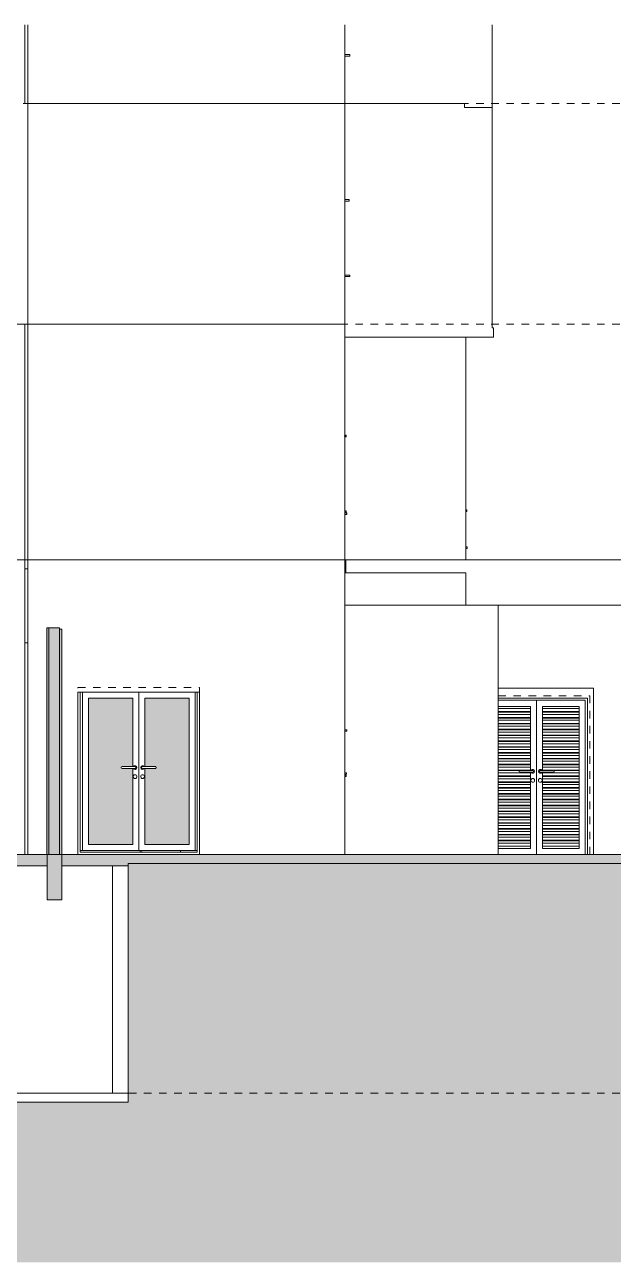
# Model space of a CAD drawing. Header units: metres. Extents: x -96 to 123, y 1 to 648.
# Drawn here: x -13.74 to -5.94, y 586.88 to 603.26 of the extents above; entities that cross this region are included whole.
import ezdxf

# ---------------------------------------------------------------- set-up
doc = ezdxf.new("R2010")
doc.units = ezdxf.units.M
for name, pattern in [('_Tracejado longo', [0.014288, 0.009525, -0.004763]), ('_Tracejado médio', [0.004, 0.003, -0.001]), ('IMPORT-LINHA_DE_FRONTEIRA', [0.065, 0.025, -0.00375, 0, -0.00375, 0, -0.00375, 0, -0.00375, 0.025, 0])]:
    doc.linetypes.add(name, pattern=pattern)
for name, color, linetype, lineweight in [('A-DETL', 7, 'Continuous', 5), ('A-DETL-GENF', 7, 'Continuous', 5), ('A-DOOR', 7, 'Continuous', 5), ('A-DOOR-FRAM', 7, 'Continuous', 5), ('A-FLOR-CASE', 7, 'Continuous', 5), ('A-FLOR-LEVL', 7, 'Continuous', 5), ('A-FLOR-OTLN', 7, 'Continuous', 5), ('A-GLAZ-FRAM', 7, 'Continuous', 5), ('A-WALL', 7, 'Continuous', 5), ('A-WALL-PATT', 7, 'Continuous', 20), ('Dimensões', 7, 'Continuous', 5), ('DIVISA1', 7, 'Continuous', 5), ('GLEBA4_LOTE_78', 7, 'Continuous', 5), ('MURO1', 7, 'Continuous', 5)]:
    doc.layers.add(name, color=color, linetype=linetype, lineweight=lineweight)
doc.layers.add('LUC-PLA-EP-001-IMP-R00 - Sobreposição RVT_dwg', color=7, linetype='Continuous', lineweight=5, true_color=0x767676)
pattern_1 = [(45, (-45.716, 618.273), (0, 0.21552615), [0.00718, -0.10417, 0.00335, -0.10082]), (45, (-45.705, 618.268), (0, 0.21552615), [0.00718, -0.10417, 0.00335, -0.10082]), (337.5, (-45.711, 618.278), (1.7e-06, -0.2155266), [0.0127, -0.07613, 0.00335, -0.07264]), (337.5, (-45.716, 618.273), (1.7e-06, -0.2155266), [0.0127, -0.07613, 0.00335, -0.07264]), (60, (-45.767, 618.222), (-0.10160315, 0.1759782), [0.00953, -0.09684, 0.00335, -0.09348]), (120, (-45.767, 618.222), (-0.20320315, -1.8e-06), [0.00953, -0.09684, 0.00335, -0.09348]), (0, (-45.772, 618.231), (0.1016, 0.17598), [0.00953, -0.09684, 0.00335, -0.09348])]
pattern_2 = [(0, (-45.767, 618.222), (0.8128, 0.2032), [0.03353, -0.57607, 0.03353, -0.57607, -3.251]), (0, (-45.767, 618.222), (0.8128, 0.2032), [-1.219, 0.03353, -1.186, 0.03353, -0.57607, -1.422]), (0, (-45.767, 618.222), (0.8128, 0.2032), [-3.048, 0.03353, -0.37287, 0.03353, -0.98247]), (120, (-45.462, 618.324), (-0.5823764, 0.6023054), [0.03353, -0.57607, 0.03353, -0.57607, -3.251]), (120, (-45.462, 618.324), (-0.5823764, 0.6023054), [-1.219, 0.03353, -1.186, 0.03353, -0.57607, -1.422]), (120, (-45.462, 618.324), (-0.5823764, 0.6023054), [-3.048, 0.03353, -0.37287, 0.03353, -0.98247]), (240, (-45.361, 618.73), (-0.2304236, -0.8055054), [0.03353, -0.57607, 0.03353, -0.57607, -3.251]), (240, (-45.361, 618.73), (-0.2304236, -0.8055054), [-1.219, 0.03353, -1.186, 0.03353, -0.57607, -1.422]), (240, (-45.361, 618.73), (-0.2304236, -0.8055054), [-3.048, 0.03353, -0.37287, 0.03353, -0.98247])]

# ---------------------------------------------------------------- blocks, each defined once
blk = doc.blocks.new('xok - porta - giro vidro dupla - 1_67 x 2_1-3962869-Section 1')
at = {"layer": 'A-DOOR', "true_color": 0xe6e6e6}
h = blk.add_hatch(color=254, dxfattribs=at)
h.paths.add_polyline_path([(-12.89, 592.41), (-12.305, 592.41), (-12.305, 593.418), (-12.437, 593.419), (-12.441, 593.418), (-12.442, 593.418), (-12.448, 593.419), (-12.455, 593.424), (-12.455, 593.436), (-12.451, 593.44), (-12.45, 593.44), (-12.446, 593.442), (-12.439, 593.442), (-12.43, 593.442), (-12.43, 593.442), (-12.305, 593.442), (-12.305, 594.35), (-12.89, 594.35), (-12.89, 592.431)])
h.paths.add_polyline_path([(-12.443, 593.419), (-12.445, 593.42), (-12.443, 593.42)])
h.paths.add_polyline_path([(-12.448, 593.42), (-12.449, 593.422), (-12.448, 593.42)])
h = blk.add_hatch(color=254, dxfattribs=at)
h.paths.add_polyline_path([(-12.133, 592.41), (-11.56, 592.41), (-11.56, 594.35), (-12.145, 594.35), (-12.145, 593.442), (-12.001, 593.441), (-11.994, 593.436), (-11.994, 593.424), (-11.999, 593.42), (-11.999, 593.42), (-12.003, 593.418), (-12.008, 593.419), (-12.011, 593.419), (-12.02, 593.418), (-12.145, 593.418), (-12.145, 592.41)])
h.paths.add_polyline_path([(-12.001, 593.42), (-12, 593.422), (-12.001, 593.421)])
at = {"layer": 'A-DOOR', "linetype": '_Tracejado médio'}
for p, q in [((-13.03, 592.28), (-13.03, 594.49)), ((-13.03, 594.49), (-11.42, 594.49)), ((-11.42, 594.49), (-11.42, 592.28))]:
    blk.add_line(p, q, dxfattribs=at)
at = {"layer": 'A-DOOR'}
for p, q in [((-12.29, 593.442), (-12.43, 593.442)), ((-12.02, 593.442), (-12.16, 593.442)), ((-12.43, 593.418), (-12.29, 593.418)), ((-12.16, 593.418), (-12.02, 593.418))]:
    blk.add_line(p, q, dxfattribs=at)
at = {"layer": 'A-DOOR', "flags": 128}
for points in [[(-12.43, 593.442), (-12.43, 593.442), (-12.431, 593.442), (-12.431, 593.442), (-12.432, 593.442), (-12.433, 593.442), (-12.433, 593.442), (-12.434, 593.442), (-12.434, 593.442), (-12.435, 593.442), (-12.436, 593.442), (-12.436, 593.442), (-12.437, 593.442), (-12.437, 593.442), (-12.438, 593.442), (-12.438, 593.442), (-12.439, 593.442), (-12.439, 593.442), (-12.44, 593.442), (-12.44, 593.442), (-12.44, 593.442), (-12.441, 593.442), (-12.441, 593.442), (-12.442, 593.442), (-12.442, 593.442), (-12.442, 593.442), (-12.443, 593.442), (-12.443, 593.442), (-12.443, 593.442), (-12.443, 593.442), (-12.444, 593.442), (-12.444, 593.442), (-12.444, 593.442), (-12.444, 593.442), (-12.444, 593.442), (-12.444, 593.442), (-12.445, 593.442), (-12.445, 593.442), (-12.445, 593.442), (-12.445, 593.442)], [(-12.275, 593.442), (-12.275, 593.442), (-12.275, 593.442), (-12.275, 593.442), (-12.275, 593.442), (-12.275, 593.442), (-12.275, 593.442), (-12.275, 593.442), (-12.275, 593.442), (-12.276, 593.442), (-12.276, 593.442), (-12.276, 593.442), (-12.276, 593.442), (-12.277, 593.442), (-12.277, 593.442), (-12.277, 593.442), (-12.278, 593.442), (-12.278, 593.442), (-12.278, 593.442), (-12.279, 593.442), (-12.279, 593.442), (-12.28, 593.442), (-12.28, 593.442), (-12.281, 593.442), (-12.281, 593.442), (-12.282, 593.442), (-12.282, 593.442), (-12.283, 593.442), (-12.283, 593.442), (-12.284, 593.442), (-12.284, 593.442), (-12.285, 593.442), (-12.285, 593.442), (-12.286, 593.442), (-12.287, 593.442), (-12.287, 593.442), (-12.288, 593.442), (-12.288, 593.442), (-12.289, 593.442), (-12.29, 593.442), (-12.29, 593.442)], [(-12.16, 593.442), (-12.16, 593.442), (-12.161, 593.442), (-12.161, 593.442), (-12.162, 593.442), (-12.163, 593.442), (-12.163, 593.442), (-12.164, 593.442), (-12.164, 593.442), (-12.165, 593.442), (-12.166, 593.442), (-12.166, 593.442), (-12.167, 593.442), (-12.167, 593.442), (-12.168, 593.442), (-12.168, 593.442), (-12.169, 593.442), (-12.169, 593.442), (-12.17, 593.442), (-12.17, 593.442), (-12.17, 593.442), (-12.171, 593.442), (-12.171, 593.442), (-12.172, 593.442), (-12.172, 593.442), (-12.172, 593.442), (-12.173, 593.442), (-12.173, 593.442), (-12.173, 593.442), (-12.173, 593.442), (-12.174, 593.442), (-12.174, 593.442), (-12.174, 593.442), (-12.174, 593.442), (-12.174, 593.442), (-12.174, 593.442), (-12.175, 593.442), (-12.175, 593.442), (-12.175, 593.442), (-12.175, 593.442)], [(-12.005, 593.442), (-12.005, 593.442), (-12.005, 593.442), (-12.005, 593.442), (-12.005, 593.442), (-12.005, 593.442), (-12.005, 593.442), (-12.005, 593.442), (-12.005, 593.442), (-12.006, 593.442), (-12.006, 593.442), (-12.006, 593.442), (-12.006, 593.442), (-12.007, 593.442), (-12.007, 593.442), (-12.007, 593.442), (-12.008, 593.442), (-12.008, 593.442), (-12.008, 593.442), (-12.009, 593.442), (-12.009, 593.442), (-12.01, 593.442), (-12.01, 593.442), (-12.011, 593.442), (-12.011, 593.442), (-12.012, 593.442), (-12.012, 593.442), (-12.013, 593.442), (-12.013, 593.442), (-12.014, 593.442), (-12.014, 593.442), (-12.015, 593.442), (-12.015, 593.442), (-12.016, 593.442), (-12.017, 593.442), (-12.017, 593.442), (-12.018, 593.442), (-12.018, 593.442), (-12.019, 593.442), (-12.02, 593.442), (-12.02, 593.442)], [(-12.445, 593.418), (-12.445, 593.418), (-12.445, 593.418), (-12.445, 593.418), (-12.444, 593.418), (-12.444, 593.418), (-12.444, 593.418), (-12.444, 593.418), (-12.444, 593.418), (-12.444, 593.418), (-12.444, 593.418), (-12.443, 593.418), (-12.443, 593.418), (-12.443, 593.418), (-12.442, 593.418), (-12.442, 593.418), (-12.442, 593.418), (-12.441, 593.418), (-12.441, 593.418), (-12.441, 593.418), (-12.44, 593.418), (-12.44, 593.418), (-12.439, 593.418), (-12.439, 593.418), (-12.438, 593.418), (-12.438, 593.418), (-12.437, 593.418), (-12.437, 593.418), (-12.436, 593.418), (-12.436, 593.418), (-12.435, 593.418), (-12.435, 593.418), (-12.434, 593.418), (-12.433, 593.418), (-12.433, 593.418), (-12.432, 593.418), (-12.432, 593.418), (-12.431, 593.418), (-12.43, 593.418), (-12.43, 593.418), (-12.43, 593.418)], [(-12.29, 593.418), (-12.289, 593.418), (-12.288, 593.418), (-12.288, 593.418), (-12.287, 593.418), (-12.287, 593.418), (-12.286, 593.418), (-12.286, 593.418), (-12.285, 593.418), (-12.284, 593.418), (-12.284, 593.418), (-12.283, 593.418), (-12.283, 593.418), (-12.282, 593.418), (-12.282, 593.418), (-12.281, 593.418), (-12.281, 593.418), (-12.28, 593.418), (-12.28, 593.418), (-12.279, 593.418), (-12.279, 593.418), (-12.279, 593.418), (-12.278, 593.418), (-12.278, 593.418), (-12.277, 593.418), (-12.277, 593.418), (-12.277, 593.418), (-12.276, 593.418), (-12.276, 593.418), (-12.276, 593.418), (-12.276, 593.418), (-12.276, 593.418), (-12.275, 593.418), (-12.275, 593.418), (-12.275, 593.418), (-12.275, 593.418), (-12.275, 593.418), (-12.275, 593.418), (-12.275, 593.418), (-12.275, 593.418)], [(-12.175, 593.418), (-12.175, 593.418), (-12.175, 593.418), (-12.175, 593.418), (-12.174, 593.418), (-12.174, 593.418), (-12.174, 593.418), (-12.174, 593.418), (-12.174, 593.418), (-12.174, 593.418), (-12.174, 593.418), (-12.173, 593.418), (-12.173, 593.418), (-12.173, 593.418), (-12.172, 593.418), (-12.172, 593.418), (-12.172, 593.418), (-12.171, 593.418), (-12.171, 593.418), (-12.171, 593.418), (-12.17, 593.418), (-12.17, 593.418), (-12.169, 593.418), (-12.169, 593.418), (-12.168, 593.418), (-12.168, 593.418), (-12.167, 593.418), (-12.167, 593.418), (-12.166, 593.418), (-12.166, 593.418), (-12.165, 593.418), (-12.165, 593.418), (-12.164, 593.418), (-12.163, 593.418), (-12.163, 593.418), (-12.162, 593.418), (-12.162, 593.418), (-12.161, 593.418), (-12.16, 593.418), (-12.16, 593.418), (-12.16, 593.418)], [(-12.02, 593.418), (-12.019, 593.418), (-12.018, 593.418), (-12.018, 593.418), (-12.017, 593.418), (-12.017, 593.418), (-12.016, 593.418), (-12.016, 593.418), (-12.015, 593.418), (-12.014, 593.418), (-12.014, 593.418), (-12.013, 593.418), (-12.013, 593.418), (-12.012, 593.418), (-12.012, 593.418), (-12.011, 593.418), (-12.011, 593.418), (-12.01, 593.418), (-12.01, 593.418), (-12.009, 593.418), (-12.009, 593.418), (-12.009, 593.418), (-12.008, 593.418), (-12.008, 593.418), (-12.007, 593.418), (-12.007, 593.418), (-12.007, 593.418), (-12.006, 593.418), (-12.006, 593.418), (-12.006, 593.418), (-12.006, 593.418), (-12.006, 593.418), (-12.005, 593.418), (-12.005, 593.418), (-12.005, 593.418), (-12.005, 593.418), (-12.005, 593.418), (-12.005, 593.418), (-12.005, 593.418), (-12.005, 593.418)]]:
    blk.add_lwpolyline(points, dxfattribs=at)
at = {"layer": 'A-DOOR'}
for centre, radius, start, end in [((-12.275, 593.43), 0.025, 0, 150), ((-12.175, 593.43), 0.025, 30, 180), ((-12.445, 593.43), 0.012, 150, 180), ((-12.445, 593.43), 0.012, 180, 210), ((-12.445, 593.43), 0.012, 105, 120), ((-12.445, 593.43), 0.012, 240, 255), ((-12.275, 593.31), 0.025, 0, 180), ((-12.275, 593.31), 0.025, 180, 0), ((-12.275, 593.43), 0.025, 210, 0), ((-12.275, 593.43), 0.012, 60, 75), ((-12.275, 593.43), 0.012, 285, 300), ((-12.275, 593.43), 0.012, 0, 30), ((-12.275, 593.43), 0.012, 330, 0), ((-12.175, 593.43), 0.025, 180, 330), ((-12.175, 593.31), 0.025, 0, 180), ((-12.175, 593.31), 0.025, 180, 360), ((-12.175, 593.43), 0.012, 150, 180), ((-12.175, 593.43), 0.012, 180, 210), ((-12.175, 593.43), 0.012, 105, 120), ((-12.175, 593.43), 0.012, 240, 255), ((-12.005, 593.43), 0.012, 60, 75), ((-12.005, 593.43), 0.012, 285, 300), ((-12.005, 593.43), 0.012, 0, 30), ((-12.005, 593.43), 0.012, 330, 0)]:
    blk.add_arc(centre, radius, start, end, dxfattribs=at)
at = {"layer": 'A-DOOR-FRAM'}
for p, q in [((-13, 592.33), (-13, 594.43)), ((-12.97, 594.43), (-12.97, 592.33)), ((-12.225, 592.33), (-12.225, 594.43)), ((-12.225, 594.43), (-12.225, 592.33)), ((-11.48, 592.33), (-11.48, 594.43)), ((-11.45, 594.43), (-11.45, 592.33)), ((-12.89, 594.35), (-12.305, 594.35)), ((-12.89, 594.35), (-12.89, 592.41)), ((-12.305, 593.442), (-12.305, 594.35)), ((-12.145, 594.35), (-11.56, 594.35)), ((-12.145, 594.35), (-12.145, 593.442)), ((-11.56, 592.41), (-11.56, 594.35)), ((-12.305, 592.41), (-12.305, 593.418)), ((-12.145, 593.418), (-12.145, 592.41)), ((-12.89, 592.41), (-12.305, 592.41)), ((-12.145, 592.41), (-11.56, 592.41))]:
    blk.add_line(p, q, dxfattribs=at)
blk = doc.blocks.new('xok - porta - giro veneziana dupla - 1510 x220-3970838-Section 1')
at = {"layer": 'A-DOOR', "linetype": '_Tracejado médio'}
for p, q in [((-7.465, 594.38), (-6.253, 594.38)), ((-6.253, 594.38), (-6.253, 592.28))]:
    blk.add_line(p, q, dxfattribs=at)
at = {"layer": 'A-DOOR'}
for p, q in [((-7.023, 593.392), (-7.163, 593.392)), ((-7.163, 593.368), (-7.023, 593.368)), ((-6.753, 593.392), (-6.893, 593.392)), ((-6.893, 593.368), (-6.753, 593.368))]:
    blk.add_line(p, q, dxfattribs=at)
at = {"layer": 'A-DOOR', "flags": 128}
for points in [[(-7.163, 593.392), (-7.164, 593.392), (-7.164, 593.392), (-7.165, 593.392), (-7.165, 593.392), (-7.166, 593.392), (-7.167, 593.392), (-7.167, 593.392), (-7.168, 593.392), (-7.168, 593.392), (-7.169, 593.392), (-7.169, 593.392), (-7.17, 593.392), (-7.17, 593.392), (-7.171, 593.392), (-7.171, 593.392), (-7.172, 593.392), (-7.172, 593.392), (-7.173, 593.392), (-7.173, 593.392), (-7.174, 593.392), (-7.174, 593.392), (-7.175, 593.392), (-7.175, 593.392), (-7.175, 593.392), (-7.176, 593.392), (-7.176, 593.392), (-7.176, 593.392), (-7.177, 593.392), (-7.177, 593.392), (-7.177, 593.392), (-7.177, 593.392), (-7.177, 593.392), (-7.178, 593.392), (-7.178, 593.392), (-7.178, 593.392), (-7.178, 593.392), (-7.178, 593.392), (-7.178, 593.392), (-7.178, 593.392)], [(-7.178, 593.368), (-7.178, 593.368), (-7.178, 593.368), (-7.178, 593.368), (-7.178, 593.368), (-7.178, 593.368), (-7.178, 593.368), (-7.177, 593.368), (-7.177, 593.368), (-7.177, 593.368), (-7.177, 593.368), (-7.177, 593.368), (-7.176, 593.368), (-7.176, 593.368), (-7.176, 593.368), (-7.175, 593.368), (-7.175, 593.368), (-7.175, 593.368), (-7.174, 593.368), (-7.174, 593.368), (-7.173, 593.368), (-7.173, 593.368), (-7.173, 593.368), (-7.172, 593.368), (-7.172, 593.368), (-7.171, 593.368), (-7.171, 593.368), (-7.17, 593.368), (-7.17, 593.368), (-7.169, 593.368), (-7.168, 593.368), (-7.168, 593.368), (-7.167, 593.368), (-7.167, 593.368), (-7.166, 593.368), (-7.166, 593.368), (-7.165, 593.368), (-7.164, 593.368), (-7.164, 593.368), (-7.163, 593.368), (-7.163, 593.368)], [(-7.008, 593.392), (-7.008, 593.392), (-7.008, 593.392), (-7.008, 593.392), (-7.008, 593.392), (-7.008, 593.392), (-7.008, 593.392), (-7.009, 593.392), (-7.009, 593.392), (-7.009, 593.392), (-7.009, 593.392), (-7.009, 593.392), (-7.01, 593.392), (-7.01, 593.392), (-7.01, 593.392), (-7.011, 593.392), (-7.011, 593.392), (-7.011, 593.392), (-7.012, 593.392), (-7.012, 593.392), (-7.013, 593.392), (-7.013, 593.392), (-7.013, 593.392), (-7.014, 593.392), (-7.014, 593.392), (-7.015, 593.392), (-7.015, 593.392), (-7.016, 593.392), (-7.016, 593.392), (-7.017, 593.392), (-7.018, 593.392), (-7.018, 593.392), (-7.019, 593.392), (-7.019, 593.392), (-7.02, 593.392), (-7.02, 593.392), (-7.021, 593.392), (-7.022, 593.392), (-7.022, 593.392), (-7.023, 593.392), (-7.023, 593.392)], [(-7.023, 593.368), (-7.022, 593.368), (-7.022, 593.368), (-7.021, 593.368), (-7.021, 593.368), (-7.02, 593.368), (-7.019, 593.368), (-7.019, 593.368), (-7.018, 593.368), (-7.018, 593.368), (-7.017, 593.368), (-7.017, 593.368), (-7.016, 593.368), (-7.016, 593.368), (-7.015, 593.368), (-7.015, 593.368), (-7.014, 593.368), (-7.014, 593.368), (-7.013, 593.368), (-7.013, 593.368), (-7.012, 593.368), (-7.012, 593.368), (-7.011, 593.368), (-7.011, 593.368), (-7.011, 593.368), (-7.01, 593.368), (-7.01, 593.368), (-7.01, 593.368), (-7.01, 593.368), (-7.009, 593.368), (-7.009, 593.368), (-7.009, 593.368), (-7.009, 593.368), (-7.008, 593.368), (-7.008, 593.368), (-7.008, 593.368), (-7.008, 593.368), (-7.008, 593.368), (-7.008, 593.368), (-7.008, 593.368)], [(-6.893, 593.392), (-6.894, 593.392), (-6.894, 593.392), (-6.895, 593.392), (-6.895, 593.392), (-6.896, 593.392), (-6.897, 593.392), (-6.897, 593.392), (-6.898, 593.392), (-6.898, 593.392), (-6.899, 593.392), (-6.899, 593.392), (-6.9, 593.392), (-6.9, 593.392), (-6.901, 593.392), (-6.901, 593.392), (-6.902, 593.392), (-6.902, 593.392), (-6.903, 593.392), (-6.903, 593.392), (-6.904, 593.392), (-6.904, 593.392), (-6.905, 593.392), (-6.905, 593.392), (-6.905, 593.392), (-6.906, 593.392), (-6.906, 593.392), (-6.906, 593.392), (-6.907, 593.392), (-6.907, 593.392), (-6.907, 593.392), (-6.907, 593.392), (-6.907, 593.392), (-6.908, 593.392), (-6.908, 593.392), (-6.908, 593.392), (-6.908, 593.392), (-6.908, 593.392), (-6.908, 593.392), (-6.908, 593.392)], [(-6.908, 593.368), (-6.908, 593.368), (-6.908, 593.368), (-6.908, 593.368), (-6.908, 593.368), (-6.908, 593.368), (-6.908, 593.368), (-6.907, 593.368), (-6.907, 593.368), (-6.907, 593.368), (-6.907, 593.368), (-6.907, 593.368), (-6.906, 593.368), (-6.906, 593.368), (-6.906, 593.368), (-6.905, 593.368), (-6.905, 593.368), (-6.905, 593.368), (-6.904, 593.368), (-6.904, 593.368), (-6.903, 593.368), (-6.903, 593.368), (-6.903, 593.368), (-6.902, 593.368), (-6.902, 593.368), (-6.901, 593.368), (-6.901, 593.368), (-6.9, 593.368), (-6.9, 593.368), (-6.899, 593.368), (-6.898, 593.368), (-6.898, 593.368), (-6.897, 593.368), (-6.897, 593.368), (-6.896, 593.368), (-6.896, 593.368), (-6.895, 593.368), (-6.894, 593.368), (-6.894, 593.368), (-6.893, 593.368), (-6.893, 593.368)], [(-6.738, 593.392), (-6.738, 593.392), (-6.738, 593.392), (-6.738, 593.392), (-6.738, 593.392), (-6.738, 593.392), (-6.738, 593.392), (-6.739, 593.392), (-6.739, 593.392), (-6.739, 593.392), (-6.739, 593.392), (-6.739, 593.392), (-6.74, 593.392), (-6.74, 593.392), (-6.74, 593.392), (-6.741, 593.392), (-6.741, 593.392), (-6.741, 593.392), (-6.742, 593.392), (-6.742, 593.392), (-6.743, 593.392), (-6.743, 593.392), (-6.743, 593.392), (-6.744, 593.392), (-6.744, 593.392), (-6.745, 593.392), (-6.745, 593.392), (-6.746, 593.392), (-6.746, 593.392), (-6.747, 593.392), (-6.748, 593.392), (-6.748, 593.392), (-6.749, 593.392), (-6.749, 593.392), (-6.75, 593.392), (-6.75, 593.392), (-6.751, 593.392), (-6.752, 593.392), (-6.752, 593.392), (-6.753, 593.392), (-6.753, 593.392)], [(-6.753, 593.368), (-6.752, 593.368), (-6.752, 593.368), (-6.751, 593.368), (-6.751, 593.368), (-6.75, 593.368), (-6.749, 593.368), (-6.749, 593.368), (-6.748, 593.368), (-6.748, 593.368), (-6.747, 593.368), (-6.747, 593.368), (-6.746, 593.368), (-6.746, 593.368), (-6.745, 593.368), (-6.745, 593.368), (-6.744, 593.368), (-6.744, 593.368), (-6.743, 593.368), (-6.743, 593.368), (-6.742, 593.368), (-6.742, 593.368), (-6.741, 593.368), (-6.741, 593.368), (-6.741, 593.368), (-6.74, 593.368), (-6.74, 593.368), (-6.74, 593.368), (-6.74, 593.368), (-6.739, 593.368), (-6.739, 593.368), (-6.739, 593.368), (-6.739, 593.368), (-6.738, 593.368), (-6.738, 593.368), (-6.738, 593.368), (-6.738, 593.368), (-6.738, 593.368), (-6.738, 593.368), (-6.738, 593.368)]]:
    blk.add_lwpolyline(points, dxfattribs=at)
at = {"layer": 'A-DOOR'}
for centre, radius, start, end in [((-7.178, 593.38), 0.012, 150, 180), ((-7.178, 593.38), 0.012, 180, 210), ((-7.178, 593.38), 0.012, 105, 120), ((-7.178, 593.38), 0.012, 240, 255), ((-7.008, 593.26), 0.025, 0, 180), ((-7.008, 593.38), 0.025, 0, 150), ((-7.008, 593.38), 0.025, 210, 0), ((-7.008, 593.38), 0.012, 60, 75), ((-7.008, 593.38), 0.012, 285, 300), ((-7.008, 593.38), 0.012, 0, 30), ((-7.008, 593.38), 0.012, 330, 0), ((-6.908, 593.38), 0.025, 30, 180), ((-6.908, 593.38), 0.025, 180, 330), ((-6.908, 593.26), 0.025, 0, 180), ((-6.908, 593.38), 0.012, 150, 180), ((-6.908, 593.38), 0.012, 180, 210), ((-6.908, 593.38), 0.012, 105, 120), ((-6.908, 593.38), 0.012, 240, 255), ((-6.738, 593.38), 0.012, 60, 75), ((-6.738, 593.38), 0.012, 285, 300), ((-6.738, 593.38), 0.012, 0, 30), ((-6.738, 593.38), 0.012, 330, 0), ((-7.008, 593.26), 0.025, 180, 0), ((-6.908, 593.26), 0.025, 180, 360)]:
    blk.add_arc(centre, radius, start, end, dxfattribs=at)
at = {"layer": 'A-DOOR-FRAM'}
for p, q in [((-6.283, 594.35), (-7.465, 594.35)), ((-7.465, 594.32), (-6.313, 594.32)), ((-6.958, 592.28), (-6.958, 594.32)), ((-6.958, 594.32), (-6.958, 592.28)), ((-6.313, 592.28), (-6.313, 594.32)), ((-6.283, 594.35), (-6.283, 592.28)), ((-7.465, 594.24), (-7.038, 594.24)), ((-7.038, 593.392), (-7.038, 594.24)), ((-6.878, 594.24), (-6.393, 594.24)), ((-6.878, 594.24), (-6.878, 593.392)), ((-6.393, 592.36), (-6.393, 594.24)), ((-7.038, 592.36), (-7.038, 593.368)), ((-6.878, 593.368), (-6.878, 592.36)), ((-7.465, 592.36), (-7.038, 592.36)), ((-6.878, 592.36), (-6.393, 592.36))]:
    blk.add_line(p, q, dxfattribs=at)
at = {"layer": 'A-GLAZ-FRAM'}
for p, q in [((-7.465, 594.21), (-7.038, 594.21)), ((-7.038, 594.17), (-7.465, 594.17)), ((-7.038, 594.163), (-7.465, 594.163)), ((-7.465, 594.132), (-7.038, 594.132)), ((-6.878, 594.21), (-6.393, 594.21)), ((-6.393, 594.17), (-6.878, 594.17)), ((-6.393, 594.163), (-6.878, 594.163)), ((-6.878, 594.132), (-6.393, 594.132)), ((-7.038, 594.092), (-7.465, 594.092)), ((-7.038, 594.085), (-7.465, 594.085)), ((-7.465, 594.055), (-7.038, 594.055)), ((-7.038, 594.015), (-7.465, 594.015)), ((-7.038, 594.008), (-7.465, 594.008)), ((-7.465, 593.977), (-7.038, 593.977)), ((-7.038, 593.937), (-7.465, 593.937)), ((-6.393, 594.092), (-6.878, 594.092)), ((-6.393, 594.085), (-6.878, 594.085)), ((-6.878, 594.055), (-6.393, 594.055)), ((-6.393, 594.015), (-6.878, 594.015)), ((-6.393, 594.008), (-6.878, 594.008)), ((-6.878, 593.977), (-6.393, 593.977)), ((-6.393, 593.937), (-6.878, 593.937)), ((-7.038, 593.93), (-7.465, 593.93)), ((-7.465, 593.9), (-7.038, 593.9)), ((-7.038, 593.86), (-7.465, 593.86)), ((-7.038, 593.853), (-7.465, 593.853)), ((-7.465, 593.823), (-7.038, 593.823)), ((-7.038, 593.783), (-7.465, 593.783)), ((-7.038, 593.776), (-7.465, 593.776)), ((-6.393, 593.93), (-6.878, 593.93)), ((-6.878, 593.9), (-6.393, 593.9)), ((-6.393, 593.86), (-6.878, 593.86)), ((-6.393, 593.853), (-6.878, 593.853)), ((-6.878, 593.823), (-6.393, 593.823)), ((-6.393, 593.783), (-6.878, 593.783)), ((-6.393, 593.776), (-6.878, 593.776)), ((-7.465, 593.745), (-7.038, 593.745)), ((-7.038, 593.705), (-7.465, 593.705)), ((-7.038, 593.698), (-7.465, 593.698)), ((-7.465, 593.668), (-7.038, 593.668)), ((-7.038, 593.628), (-7.465, 593.628)), ((-7.038, 593.621), (-7.465, 593.621)), ((-6.878, 593.745), (-6.393, 593.745)), ((-6.393, 593.705), (-6.878, 593.705)), ((-6.393, 593.698), (-6.878, 593.698)), ((-6.878, 593.668), (-6.393, 593.668)), ((-6.393, 593.628), (-6.878, 593.628)), ((-6.393, 593.621), (-6.878, 593.621)), ((-7.465, 593.591), (-7.038, 593.591)), ((-7.038, 593.551), (-7.465, 593.551)), ((-7.038, 593.543), (-7.465, 593.543)), ((-7.465, 593.513), (-7.038, 593.513)), ((-7.038, 593.473), (-7.465, 593.473)), ((-7.038, 593.466), (-7.465, 593.466)), ((-6.878, 593.591), (-6.393, 593.591)), ((-6.393, 593.551), (-6.878, 593.551)), ((-6.393, 593.543), (-6.878, 593.543)), ((-6.878, 593.513), (-6.393, 593.513)), ((-6.393, 593.473), (-6.878, 593.473)), ((-6.393, 593.466), (-6.878, 593.466)), ((-7.465, 593.436), (-7.038, 593.436)), ((-7.038, 593.396), (-7.465, 593.396)), ((-7.186, 593.389), (-7.465, 593.389)), ((-7.465, 593.358), (-7.038, 593.358)), ((-7.038, 593.318), (-7.465, 593.318)), ((-7.038, 593.311), (-7.465, 593.311)), ((-7.465, 593.281), (-7.038, 593.281)), ((-6.878, 593.436), (-6.393, 593.436)), ((-6.393, 593.396), (-6.878, 593.396)), ((-6.878, 593.358), (-6.393, 593.358)), ((-6.393, 593.318), (-6.878, 593.318)), ((-6.393, 593.311), (-6.878, 593.311)), ((-6.878, 593.281), (-6.393, 593.281)), ((-6.393, 593.389), (-6.73, 593.389)), ((-7.038, 593.241), (-7.465, 593.241)), ((-7.038, 593.234), (-7.465, 593.234)), ((-7.465, 593.204), (-7.038, 593.204)), ((-7.038, 593.164), (-7.465, 593.164)), ((-7.038, 593.157), (-7.465, 593.157)), ((-7.465, 593.126), (-7.038, 593.126)), ((-6.393, 593.241), (-6.878, 593.241)), ((-6.393, 593.234), (-6.878, 593.234)), ((-6.878, 593.204), (-6.393, 593.204)), ((-6.393, 593.164), (-6.878, 593.164)), ((-6.393, 593.157), (-6.878, 593.157)), ((-6.878, 593.126), (-6.393, 593.126)), ((-7.038, 593.086), (-7.465, 593.086)), ((-7.038, 593.079), (-7.465, 593.079)), ((-7.465, 593.049), (-7.038, 593.049)), ((-7.038, 593.009), (-7.465, 593.009)), ((-7.038, 593.002), (-7.465, 593.002)), ((-7.465, 592.971), (-7.038, 592.971)), ((-6.393, 593.086), (-6.878, 593.086)), ((-6.393, 593.079), (-6.878, 593.079)), ((-6.878, 593.049), (-6.393, 593.049)), ((-6.393, 593.009), (-6.878, 593.009)), ((-6.393, 593.002), (-6.878, 593.002)), ((-6.878, 592.971), (-6.393, 592.971)), ((-7.038, 592.931), (-7.465, 592.931)), ((-7.038, 592.924), (-7.465, 592.924)), ((-7.465, 592.894), (-7.038, 592.894)), ((-7.038, 592.854), (-7.465, 592.854)), ((-7.038, 592.847), (-7.465, 592.847)), ((-7.465, 592.817), (-7.038, 592.817)), ((-6.393, 592.931), (-6.878, 592.931)), ((-6.393, 592.924), (-6.878, 592.924)), ((-6.878, 592.894), (-6.393, 592.894)), ((-6.393, 592.854), (-6.878, 592.854)), ((-6.393, 592.847), (-6.878, 592.847)), ((-6.878, 592.817), (-6.393, 592.817)), ((-7.038, 592.777), (-7.465, 592.777)), ((-7.038, 592.77), (-7.465, 592.77)), ((-7.465, 592.739), (-7.038, 592.739)), ((-7.038, 592.699), (-7.465, 592.699)), ((-7.038, 592.692), (-7.465, 592.692)), ((-7.465, 592.662), (-7.038, 592.662)), ((-6.393, 592.777), (-6.878, 592.777)), ((-6.393, 592.77), (-6.878, 592.77)), ((-6.878, 592.739), (-6.393, 592.739)), ((-6.393, 592.699), (-6.878, 592.699)), ((-6.393, 592.692), (-6.878, 592.692)), ((-6.878, 592.662), (-6.393, 592.662)), ((-7.038, 592.622), (-7.465, 592.622)), ((-7.038, 592.615), (-7.465, 592.615)), ((-7.465, 592.584), (-7.038, 592.584)), ((-7.038, 592.544), (-7.465, 592.544)), ((-7.038, 592.537), (-7.465, 592.537)), ((-7.465, 592.507), (-7.038, 592.507)), ((-7.038, 592.467), (-7.465, 592.467)), ((-7.038, 592.46), (-7.465, 592.46)), ((-6.393, 592.622), (-6.878, 592.622)), ((-6.393, 592.615), (-6.878, 592.615)), ((-6.878, 592.584), (-6.393, 592.584)), ((-6.393, 592.544), (-6.878, 592.544)), ((-6.393, 592.537), (-6.878, 592.537)), ((-6.878, 592.507), (-6.393, 592.507)), ((-6.393, 592.467), (-6.878, 592.467)), ((-6.393, 592.46), (-6.878, 592.46)), ((-7.465, 592.43), (-7.038, 592.43)), ((-7.038, 592.39), (-7.465, 592.39)), ((-6.878, 592.43), (-6.393, 592.43)), ((-6.393, 592.39), (-6.878, 592.39))]:
    blk.add_line(p, q, dxfattribs=at)
blk = doc.blocks.new('XOK - Soleira Paramétrica - Peitoril - 20 x 150-2902391-Section 1')
at = {"layer": 'A-FLOR-CASE', "true_color": 0xbbbbbb}
h = blk.add_hatch(dxfattribs=at)
h.set_pattern_fill('FP_5', color=9, style=0, pattern_type=2)
h.set_pattern_definition(pattern_1)
h.paths.add_polyline_path([(-9.47, 596.78), (-9.47, 596.8), (-9.495, 596.8), (-9.495, 596.78), (-9.472, 596.78)])
at = {"layer": 'A-FLOR-CASE'}
for p, q in [((-9.495, 596.8), (-9.47, 596.8)), ((-9.47, 596.78), (-9.495, 596.78)), ((-9.47, 596.78), (-9.47, 596.8))]:
    blk.add_line(p, q, dxfattribs=at)
blk = doc.blocks.new('XOK - Soleira Paramétrica - Peitoril - 19 x 115-2904530-Section 1')
at = {"layer": 'A-FLOR-CASE', "true_color": 0xbbbbbb}
h = blk.add_hatch(dxfattribs=at)
h.set_pattern_fill('FP_5', color=9, style=0, pattern_type=2)
h.set_pattern_definition(pattern_1)
h.paths.add_polyline_path([(-9.48, 596.81), (-9.48, 596.83), (-9.495, 596.83), (-9.495, 596.81)])
at = {"layer": 'A-FLOR-CASE'}
for p, q in [((-9.495, 596.83), (-9.48, 596.83)), ((-9.48, 596.81), (-9.495, 596.81)), ((-9.48, 596.81), (-9.48, 596.83))]:
    blk.add_line(p, q, dxfattribs=at)
blk = doc.blocks.new('XOK - Soleira Paramétrica - Peitoril Janela Banheiros - 20 x 53-2904395-Section 1')
at = {"layer": 'A-FLOR-CASE', "true_color": 0xbbbbbb}
h = blk.add_hatch(dxfattribs=at)
h.set_pattern_fill('FP_5', color=9, style=0, pattern_type=2)
h.set_pattern_definition(pattern_1)
h.paths.add_polyline_path([(-9.48, 597.81), (-9.48, 597.83), (-9.495, 597.83), (-9.495, 597.81)])
at = {"layer": 'A-FLOR-CASE'}
for p, q in [((-9.495, 597.83), (-9.48, 597.83)), ((-9.48, 597.81), (-9.495, 597.81)), ((-9.48, 597.81), (-9.48, 597.83))]:
    blk.add_line(p, q, dxfattribs=at)
blk = doc.blocks.new('XOK - Soleira Paramétrica - Peitoril Terraço  - 22 x 325-2903255-Section 1')
at = {"layer": 'A-FLOR-CASE', "true_color": 0xbbbbbb}
h = blk.add_hatch(dxfattribs=at)
h.set_pattern_fill('FP_5', color=9, style=0, pattern_type=2)
h.set_pattern_definition(pattern_1)
h.paths.add_polyline_path([(-7.875, 596.33), (-7.875, 596.35), (-7.895, 596.35), (-7.895, 596.33)])
at = {"layer": 'A-FLOR-CASE'}
for p, q in [((-7.895, 596.35), (-7.875, 596.35)), ((-7.875, 596.33), (-7.895, 596.33)), ((-7.875, 596.33), (-7.875, 596.35))]:
    blk.add_line(p, q, dxfattribs=at)
blk = doc.blocks.new('LUC-ARQ-001-MOD-EMB_rvt-1-Section 1')
at = {"layer": 'A-FLOR-CASE', "true_color": 0x808080}
h = blk.add_hatch(dxfattribs=at)
h.set_pattern_fill('FP_6', color=8, style=0, pattern_type=2)
h.set_pattern_definition(pattern_2)
h.paths.add_polyline_path([(-9.496, 600.93), (-9.441, 600.93), (-9.441, 600.95), (-9.496, 600.95), (-9.496, 600.937)])
h = blk.add_hatch(dxfattribs=at)
h.set_pattern_fill('FP_6', color=8, style=0, pattern_type=2)
h.set_pattern_definition(pattern_2)
h.paths.add_polyline_path([(-9.496, 599.93), (-9.431, 599.93), (-9.431, 599.95), (-9.496, 599.95), (-9.496, 599.936)])
at = {"layer": 'A-FLOR-CASE', "true_color": 0xbbbbbb}
h = blk.add_hatch(dxfattribs=at)
h.set_pattern_fill('FP_5', color=9, style=0, pattern_type=2)
h.set_pattern_definition(pattern_1)
h.paths.add_polyline_path([(-7.88, 596.82), (-7.88, 596.84), (-7.895, 596.84), (-7.895, 596.82)])
h = blk.add_hatch(dxfattribs=at)
h.set_pattern_fill('FP_5', color=9, style=0, pattern_type=2)
h.set_pattern_definition(pattern_1)
h.paths.add_polyline_path([(-9.47, 593.91), (-9.47, 593.93), (-9.495, 593.93), (-9.495, 593.91), (-9.472, 593.91)])
h = blk.add_hatch(dxfattribs=at)
h.set_pattern_fill('FP_5', color=9, style=0, pattern_type=2)
h.set_pattern_definition(pattern_1)
h.paths.add_polyline_path([(-9.495, 593.34), (-9.475, 593.34), (-9.475, 593.36), (-9.495, 593.36)])
h = blk.add_hatch(dxfattribs=at)
h.set_pattern_fill('FP_5', color=9, style=0, pattern_type=2)
h.set_pattern_definition(pattern_1)
h.paths.add_polyline_path([(-9.495, 593.31), (-9.48, 593.31), (-9.48, 593.33), (-9.495, 593.33), (-9.495, 593.323)])
h = blk.add_hatch(dxfattribs=at)
h.set_pattern_fill('FP_5', color=9, style=0, pattern_type=2)
h.set_pattern_definition(pattern_1)
h.paths.add_polyline_path([(-12.323, 592.31), (-11.45, 592.31), (-11.45, 592.33), (-13, 592.33), (-13, 592.31), (-12.513, 592.31)])
at = {"layer": 'A-FLOR-OTLN', "true_color": 0x808080}
h = blk.add_hatch(color=8, dxfattribs=at)
h.paths.add_polyline_path([(-17.833, 592.13), (-17.616, 592.13), (-17.616, 592.28), (-20.646, 592.28), (-20.646, 592.13), (-18.023, 592.13)])
h.paths.add_polyline_path([(-35.386, 592.13), (-31.496, 592.13), (-31.496, 592.28), (-35.386, 592.28), (-35.386, 592.204)])
h.paths.add_polyline_path([(-4.846, 592.13), (-4.846, 592.28), (-13.246, 592.28), (-13.246, 592.13), (-12.364, 592.13), (-12.364, 592.16), (-5.036, 592.16), (-5.036, 592.13), (-4.912, 592.13)])
h.paths.add_polyline_path([(-15.743, 592.13), (-13.436, 592.13), (-13.436, 592.28), (-17.425, 592.28), (-17.425, 592.13), (-16.123, 592.13)])
h.paths.add_polyline_path([(-80.341, 592.13), (-77.291, 592.13), (-77.291, 592.28), (-80.341, 592.28), (-80.341, 592.27)])
h.paths.add_polyline_path([(-20.836, 592.13), (-20.836, 592.28), (-23.866, 592.28), (-23.866, 592.13), (-21.444, 592.13)])
h.paths.add_polyline_path([(-77.101, 592.13), (-74.016, 592.13), (-74.016, 592.28), (-77.101, 592.28), (-77.101, 592.205)])
h.paths.add_polyline_path([(-56.498, 592.13), (-56.101, 592.13), (-56.101, 592.28), (-56.498, 592.28)])
h.paths.add_polyline_path([(-55.911, 592.13), (-53.221, 592.13), (-53.221, 592.28), (-55.911, 592.28), (-55.911, 592.278)])
h.paths.add_polyline_path([(-53.031, 592.13), (-50.196, 592.13), (-50.196, 592.28), (-53.031, 592.28), (-53.031, 592.268)])
h.paths.add_polyline_path([(-24.165, 592.13), (-24.165, 592.28), (-27.571, 592.28), (-27.571, 592.13)])
h.paths.add_polyline_path([(-49.896, 592.13), (-46.006, 592.13), (-46.006, 592.28), (-49.896, 592.28), (-49.896, 592.256)])
h.paths.add_polyline_path([(-40.956, 592.13), (-40.956, 592.28), (-45.706, 592.28), (-45.706, 592.13)])
h.paths.add_polyline_path([(-35.686, 592.13), (-35.686, 592.28), (-40.436, 592.28), (-40.436, 592.13)])
h.paths.add_polyline_path([(-40.706, 592.13), (-40.686, 592.13), (-40.686, 592.28), (-40.706, 592.28), (-40.706, 592.223)])
h.paths.add_polyline_path([(-27.761, 592.13), (-27.761, 592.28), (-31.196, 592.28), (-31.196, 592.13)])
at = {"layer": 'A-WALL', "true_color": 0xffb76f}
for points in [[(-13.444, 592.28), (-13.414, 592.28), (-13.414, 595.28), (-13.444, 595.28), (-13.444, 592.28)], [(-13.244, 592.28), (-13.244, 595.26), (-13.274, 595.26), (-13.273, 592.28), (-13.246, 592.28)]]:
    blk.add_hatch(color=31, dxfattribs=at).paths.add_polyline_path(points)
at = {"layer": 'A-WALL-PATT', "lineweight": 5, "true_color": 0xffb76f}
blk.add_hatch(color=31, dxfattribs=at).paths.add_polyline_path([(-13.414, 592.28), (-13.274, 592.28), (-13.274, 595.28), (-13.414, 595.28), (-13.414, 592.431)])
at = {"layer": 'A-FLOR-CASE'}
for p, q in [((-9.496, 600.95), (-9.441, 600.95)), ((-9.441, 600.93), (-9.496, 600.93)), ((-9.441, 600.93), (-9.441, 600.95)), ((-9.496, 599.95), (-9.431, 599.95)), ((-9.431, 599.93), (-9.496, 599.93)), ((-9.431, 599.93), (-9.431, 599.95)), ((-7.895, 596.84), (-7.88, 596.84)), ((-7.88, 596.82), (-7.895, 596.82)), ((-7.88, 596.82), (-7.88, 596.84)), ((-9.495, 593.93), (-9.47, 593.93)), ((-9.47, 593.91), (-9.495, 593.91)), ((-9.47, 593.91), (-9.47, 593.93)), ((-9.495, 593.36), (-9.475, 593.36)), ((-9.475, 593.34), (-9.495, 593.34)), ((-9.495, 593.33), (-9.48, 593.33)), ((-9.48, 593.31), (-9.495, 593.31)), ((-9.48, 593.31), (-9.48, 593.33)), ((-9.475, 593.34), (-9.475, 593.36)), ((-13, 592.33), (-11.45, 592.33)), ((-13, 592.31), (-13, 592.33)), ((-11.45, 592.31), (-13, 592.31)), ((-11.45, 592.31), (-11.45, 592.33))]:
    blk.add_line(p, q, dxfattribs=at)
at = {"layer": 'A-FLOR-OTLN'}
for p, q in [((-13.695, 596.06), (-13.735, 596.06)), ((-14.264, 589.12), (-12.364, 589.12))]:
    blk.add_line(p, q, dxfattribs=at)
at = {"layer": 'A-FLOR-OTLN', "lineweight": 20}
for p, q in [((-13.436, 592.28), (-17.425, 592.28)), ((-4.846, 592.28), (-13.246, 592.28)), ((-14.264, 592.13), (-13.436, 592.13)), ((-13.246, 592.13), (-12.364, 592.13))]:
    blk.add_line(p, q, dxfattribs=at)
at = {"layer": 'A-WALL'}
for p, q in [((-13.696, 602.22), (-13.734, 602.22)), ((-9.496, 602.22), (-13.696, 602.22)), ((-13.696, 602.22), (-13.696, 599.3)), ((-9.496, 599.3), (-9.496, 602.22)), ((-7.911, 602.22), (-9.495, 602.22)), ((-7.911, 602.17), (-7.911, 602.22)), ((-7.546, 602.17), (-7.911, 602.17)), ((-7.546, 599.25), (-7.546, 602.17)), ((-13.735, 599.3), (-14.695, 599.3)), ((-13.696, 599.3), (-13.735, 599.3)), ((-13.735, 596.18), (-13.735, 599.3)), ((-9.525, 599.3), (-13.695, 599.3)), ((-13.695, 599.3), (-13.695, 596.18)), ((-9.525, 599.3), (-9.495, 599.3)), ((-9.495, 599.3), (-9.495, 596.18)), ((-9.495, 599.25), (-9.495, 599.13)), ((-7.546, 599.25), (-7.53, 599.25)), ((-7.53, 599.25), (-7.53, 599.13)), ((-9.495, 599.13), (-7.56, 599.13)), ((-7.895, 599.13), (-7.895, 596.35)), ((-7.895, 599.13), (-7.895, 596.18)), ((-7.53, 599.13), (-7.56, 599.13)), ((-7.895, 596.33), (-7.895, 596.18)), ((-14.695, 596.18), (-13.735, 596.18)), ((-13.735, 596.18), (-13.695, 596.18)), ((-13.735, 592.28), (-13.735, 596.18)), ((-13.695, 596.18), (-9.525, 596.18)), ((-13.695, 596.18), (-13.695, 592.28)), ((-9.495, 596.18), (-9.525, 596.18)), ((-9.495, 596.18), (-9.495, 592.28)), ((-9.495, 596.18), (-9.485, 596.18)), ((-7.895, 596.18), (-9.485, 596.18)), ((-9.485, 596.18), (-9.485, 596.01)), ((-3.215, 596.18), (-7.895, 596.18)), ((-13.695, 596.06), (-13.735, 596.06)), ((-9.485, 596.01), (-9.495, 596.01)), ((-9.485, 596.01), (-7.895, 596.01)), ((-7.895, 596.01), (-9.485, 596.01)), ((-7.895, 595.58), (-7.895, 596.01)), ((-7.895, 596.01), (-7.895, 595.58)), ((-7.495, 595.58), (-9.495, 595.58)), ((-9.495, 595.58), (-7.895, 595.58)), ((-7.895, 595.58), (-3.215, 595.58)), ((-7.495, 595.58), (-7.465, 595.58)), ((-7.465, 595.58), (-7.465, 592.28)), ((-13.695, 595.08), (-13.735, 595.08)), ((-13.03, 592.28), (-13.03, 594.43)), ((-13.03, 594.43), (-11.42, 594.43)), ((-13, 592.33), (-13, 594.43)), ((-11.45, 594.43), (-11.45, 592.33)), ((-11.42, 594.43), (-11.42, 592.28)), ((-7.465, 594.48), (-6.203, 594.48)), ((-6.203, 594.48), (-6.203, 592.28)), ((-7.465, 594.35), (-6.283, 594.35)), ((-6.283, 594.35), (-6.283, 592.28)), ((-12.575, 592.13), (-12.575, 589.12))]:
    blk.add_line(p, q, dxfattribs=at)
at = {"layer": 'A-WALL', "color": 8, "true_color": 0x808080}
for p, q in [((-13.444, 595.28), (-13.444, 592.28)), ((-13.414, 595.28), (-13.444, 595.28)), ((-13.414, 592.28), (-13.414, 595.28)), ((-13.274, 595.26), (-13.274, 592.28)), ((-13.244, 595.26), (-13.274, 595.26)), ((-13.244, 592.28), (-13.244, 595.26)), ((-13.444, 592.28), (-13.436, 592.28)), ((-13.246, 592.28), (-13.244, 592.28))]:
    blk.add_line(p, q, dxfattribs=at)
at = {"layer": 'A-WALL', "lineweight": 20}
for p, q in [((-13.274, 595.28), (-13.414, 595.28)), ((-13.414, 595.28), (-13.414, 592.28)), ((-13.274, 592.28), (-13.274, 595.28))]:
    blk.add_line(p, q, dxfattribs=at)
at = {"layer": 'A-DOOR', "color": 253, "lineweight": 5, "true_color": 0x999999}
for name in ['xok - porta - giro vidro dupla - 1_67 x 2_1-3962869-Section 1', 'xok - porta - giro veneziana dupla - 1510 x220-3970838-Section 1']:
    blk.add_blockref(name, (0, 0), dxfattribs=at)
at = {"layer": 'A-FLOR-CASE', "color": 253, "lineweight": 5, "true_color": 0x999999}
for name in ['XOK - Soleira Paramétrica - Peitoril Janela Banheiros - 20 x 53-2904395-Section 1', 'XOK - Soleira Paramétrica - Peitoril - 19 x 115-2904530-Section 1', 'XOK - Soleira Paramétrica - Peitoril - 20 x 150-2902391-Section 1', 'XOK - Soleira Paramétrica - Peitoril Terraço  - 22 x 325-2903255-Section 1']:
    blk.add_blockref(name, (0, 0), dxfattribs=at)
blk = doc.blocks.new('LUC-ARQ-001-MOD-TOR_rvt-1-Section 1')
at = {"layer": 'A-FLOR-CASE', "true_color": 0xbbbbbb}
h = blk.add_hatch(dxfattribs=at)
h.set_pattern_fill('FP_5', color=9, style=0, pattern_type=2)
h.set_pattern_definition(pattern_1)
h.paths.add_polyline_path([(-9.472, 602.85), (-9.43, 602.85), (-9.43, 602.87), (-9.495, 602.87), (-9.495, 602.85)])
at = {"layer": 'A-FLOR-CASE'}
for p, q in [((-9.495, 602.87), (-9.43, 602.87)), ((-9.43, 602.85), (-9.495, 602.85)), ((-9.43, 602.85), (-9.43, 602.87))]:
    blk.add_line(p, q, dxfattribs=at)
at = {"layer": 'A-WALL'}
for p, q in [((-13.734, 602.22), (-13.734, 603.264)), ((-13.694, 603.264), (-13.694, 602.22)), ((-9.495, 603.264), (-9.495, 602.22)), ((-7.545, 602.05), (-7.545, 603.264)), ((-13.736, 602.22), (-13.734, 602.22)), ((-9.495, 602.22), (-9.496, 602.22)), ((-7.546, 602.05), (-7.545, 602.05))]:
    blk.add_line(p, q, dxfattribs=at)
blk = doc.blocks.new('LUC-PLA-EP-001-IMP-R00 - Sobreposição RVT_dwg_PS_CRUZETA-3147893-Section 1')
at = {"layer": 'GLEBA4_LOTE_78'}
blk.add_line((1.001, 592.28), (1.301, 592.28), dxfattribs=at)
blk = doc.blocks.new('LUC-PLA-EP-001-IMP-R00 - Sobreposição RVT_dwg_PN4-3147896-Section 1')
blk.add_blockref('LUC-PLA-EP-001-IMP-R00 - Sobreposição RVT_dwg_PS_CRUZETA-3147893-Section 1', (-89.557, 0))
blk = doc.blocks.new('LUC-PLA-EP-001-IMP-R00 - Sobreposição RVT_dwg-3147753-Section 1')
at = {"layer": 'Dimensões'}
for p, q in [((-13.436, 592.28), (-17.425, 592.28)), ((-0.297, 592.28), (-13.246, 592.28))]:
    blk.add_line(p, q, dxfattribs=at)
at = {"layer": 'DIVISA1', "linetype": 'IMPORT-LINHA_DE_FRONTEIRA'}
for p, q in [((-13.436, 592.28), (-17.425, 592.28)), ((-0.031, 592.28), (-13.246, 592.28))]:
    blk.add_line(p, q, dxfattribs=at)
at = {"layer": 'MURO1'}
for p, q in [((-17.425, 592.28), (-13.436, 592.28)), ((-13.246, 592.28), (-0.049, 592.28))]:
    blk.add_line(p, q, dxfattribs=at)
blk.add_blockref('LUC-PLA-EP-001-IMP-R00 - Sobreposição RVT_dwg_PN4-3147896-Section 1', (79.255, 0))
blk = doc.blocks.new('LUC-PLA-EP-001-IMP-R00 - Sobreposição RVT_dwg-V111-Section 1')
at = {"layer": 'Dimensões'}
blk.add_line((-12.364, 589.12), (-19.797, 589.12), dxfattribs=at)
at = {"layer": 'DIVISA1', "linetype": 'IMPORT-LINHA_DE_FRONTEIRA'}
blk.add_line((-12.364, 589.12), (-90.031, 589.12), dxfattribs=at)
at = {"layer": 'MURO1', "flags": 128}
blk.add_lwpolyline([(-89.811, 589.12), (-89.95, 589.12), (-42.03, 589.12), (-42.007, 589.12), (-12.364, 589.12)], dxfattribs=at)
blk = doc.blocks.new('LUC-PLA-EP-001-IMP-R00 - Sobreposição RVT_dwg-V112-Section 1')
at = {"layer": 'Dimensões'}
blk.add_line((-0.297, 596.18), (-19.797, 596.18), dxfattribs=at)
at = {"layer": 'DIVISA1', "linetype": 'IMPORT-LINHA_DE_FRONTEIRA'}
blk.add_line((-0.031, 596.18), (-90.031, 596.18), dxfattribs=at)
at = {"layer": 'MURO1', "flags": 128}
blk.add_lwpolyline([(-89.811, 596.18), (-89.34, 596.18), (-89.95, 596.18), (-42.03, 596.18), (-42.007, 596.18), (-0.049, 596.18)], dxfattribs=at)
blk.add_blockref('LUC-PLA-EP-001-IMP-R00 - Sobreposição RVT_dwg_PN4-3147896-Section 1', (79.255, 3.9))

msp = doc.modelspace()

# ---------------------------------------------------------------- hatches: boundary and pattern name
at = {"layer": 'A-DETL-GENF', "true_color": 0x808080}
h = msp.add_hatch(color=8, dxfattribs=at)
h.paths.add_polyline_path([(-90.031, 590.5), (-89.739, 590.5), (-89.739, 591.1), (-90.031, 591.1)])
h.paths.add_polyline_path([(-56.501, 591.53), (-56.501, 591.68), (-55.911, 591.68), (-55.911, 592.28), (-56.101, 592.28), (-56.101, 591.78), (-56.501, 591.78), (-56.501, 592.28), (-56.691, 592.28), (-56.691, 591.53)])
h.paths.add_polyline_path([(-35.386, 591.68), (-35.386, 592.28), (-35.686, 592.28), (-35.686, 591.68)])
h.paths.add_polyline_path([(-85.091, 591.68), (-85.091, 592.28), (-85.391, 592.28), (-85.391, 591.68)])
h.paths.add_polyline_path([(-13.436, 591.68), (-13.246, 591.68), (-13.246, 592.28), (-13.436, 592.28), (-13.436, 591.794)])
h.paths.add_polyline_path([(-40.956, 591.68), (-40.706, 591.68), (-40.706, 592.28), (-40.956, 592.28)])
h.paths.add_polyline_path([(-40.686, 591.68), (-40.436, 591.68), (-40.436, 592.28), (-40.686, 592.28)])
h.paths.add_polyline_path([(-53.031, 591.68), (-53.031, 592.28), (-53.221, 592.28), (-53.221, 591.68)])
h.paths.add_polyline_path([(-31.496, 591.68), (-31.196, 591.68), (-31.196, 592.28), (-31.496, 592.28)])
h.paths.add_polyline_path([(-17.425, 591.68), (-17.425, 592.28), (-17.616, 592.28), (-17.616, 591.68)])
h.paths.add_polyline_path([(-20.836, 591.68), (-20.646, 591.68), (-20.646, 592.28), (-20.836, 592.28)])
h.paths.add_polyline_path([(-49.896, 591.68), (-49.896, 592.28), (-50.196, 592.28), (-50.196, 591.68)])
h.paths.add_polyline_path([(-27.761, 591.68), (-27.571, 591.68), (-27.571, 592.28), (-27.761, 592.28)])
h.paths.add_polyline_path([(-45.767, 591.68), (-45.706, 591.68), (-45.706, 592.28), (-46.006, 592.28), (-46.006, 591.68)])
h.paths.add_polyline_path([(-90.031, 591.68), (-89.841, 591.68), (-89.841, 592.13), (-90.031, 592.13)])
h.paths.add_polyline_path([(-24.165, 591.68), (-23.866, 591.68), (-23.866, 592.28), (-24.165, 592.28)])
h.paths.add_polyline_path([(-77.291, 591.68), (-77.101, 591.68), (-77.101, 592.28), (-77.291, 592.28)])
h.paths.add_polyline_path([(-74.016, 591.68), (-73.826, 591.68), (-73.826, 592.28), (-74.016, 592.28)])
h.paths.add_polyline_path([(-80.341, 591.68), (-80.341, 592.27), (-80.641, 592.27), (-80.641, 591.68)])
h.paths.add_polyline_path([(-50.196, 595.08), (-49.846, 595.08), (-49.846, 595.78), (-50.196, 595.78), (-50.196, 595.618)])
h.paths.add_polyline_path([(-41.006, 595.28), (-40.706, 595.28), (-40.706, 595.78), (-41.006, 595.78), (-41.006, 595.618)])
h.paths.add_polyline_path([(-55.236, 595.28), (-54.986, 595.28), (-54.986, 595.88), (-55.236, 595.88), (-55.236, 595.618)])
h.paths.add_polyline_path([(-45.767, 595.28), (-45.706, 595.28), (-45.706, 595.78), (-46.006, 595.78), (-46.006, 595.28)])
h.paths.add_polyline_path([(-40.686, 595.28), (-40.386, 595.28), (-40.386, 595.78), (-40.686, 595.78), (-40.686, 595.618)])
h.paths.add_polyline_path([(-86.436, 595.303), (-86.436, 595.903), (-86.626, 595.903), (-86.626, 595.303)])
h.paths.add_polyline_path([(-80.341, 595.303), (-80.341, 595.903), (-80.641, 595.903), (-80.641, 595.303)])
h.paths.add_polyline_path([(-85.391, 595.303), (-85.091, 595.303), (-85.091, 595.903), (-85.391, 595.903)])
h.paths.add_polyline_path([(-75.442, 595.43), (-75.442, 596.02), (-75.631, 596.02), (-75.631, 595.43)])
h.paths.add_polyline_path([(-35.686, 595.48), (-35.386, 595.48), (-35.386, 596.08), (-35.686, 596.08), (-35.686, 595.618)])
h.paths.add_polyline_path([(-37.261, 595.48), (-37.071, 595.48), (-37.071, 596.08), (-37.261, 596.08), (-37.261, 595.618)])
h.paths.add_polyline_path([(-31.196, 595.48), (-31.196, 596.08), (-31.496, 596.08), (-31.496, 595.48)])
h.paths.add_polyline_path([(-26.031, 595.48), (-26.031, 596.08), (-26.281, 596.08), (-26.281, 595.48)])
at = {"layer": 'A-DETL-GENF', "true_color": 0x804040}
h = msp.add_hatch(dxfattribs=at)
h.set_pattern_fill('FP_7', color=17, style=0, pattern_type=2)
h.set_pattern_definition([(0, (-45.767, 618.222), (0.635, 0.635), [0.635, -0.635]), (0, (-45.767, 618.46), (0.635, 0.635), [0.635, -0.635]), (0, (-45.767, 618.699), (0.635, 0.635), [0.635, -0.635]), (90, (-45.688, 618.778), (-0.635, 0.635), [0.635, -0.635]), (90, (-45.45, 618.778), (-0.635, 0.635), [0.635, -0.635]), (90, (-45.212, 618.778), (-0.635, 0.635), [0.635, -0.635])])
h.paths.add_polyline_path([(1.869, 586.88), (1.869, 591.2), (-5.036, 591.2), (-5.036, 592.16), (-12.364, 592.16), (-12.364, 589), (-68.135, 589), (-68.135, 588.674), (-73.73, 589), (-90.031, 589), (-90.031, 592.28), (-91.131, 592.28), (-91.131, 586.88), (-3.202, 586.88)])

# ---------------------------------------------------------------- linework, layer by layer
at = {"layer": 'A-DETL'}
for p, q in [((-13.436, 592.28), (-13.436, 591.68)), ((-13.246, 592.28), (-13.436, 592.28)), ((-13.246, 591.68), (-13.246, 592.28)), ((-5.036, 592.16), (-12.364, 592.16)), ((-12.364, 592.16), (-12.364, 589)), ((-13.436, 591.68), (-13.246, 591.68)), ((-12.364, 589), (-68.135, 589))]:
    msp.add_line(p, q, dxfattribs=at)
at = {"layer": 'A-FLOR-LEVL', "linetype": '_Tracejado longo'}
for p, q in [((-93.957, 602.22), (2.54, 602.22)), ((-93.957, 599.3), (2.54, 599.3)), ((-93.957, 596.18), (2.54, 596.18)), ((-93.957, 592.28), (2.54, 592.28)), ((-93.957, 589.12), (2.54, 589.12))]:
    msp.add_line(p, q, dxfattribs=at)

# ---------------------------------------------------------------- block references
at = {"lineweight": 5}
for name in ['LUC-ARQ-001-MOD-TOR_rvt-1-Section 1', 'LUC-ARQ-001-MOD-EMB_rvt-1-Section 1']:
    msp.add_blockref(name, (0, 0), dxfattribs=at)
at = {"layer": 'LUC-PLA-EP-001-IMP-R00 - Sobreposição RVT_dwg', "color": 7}
for name in ['LUC-PLA-EP-001-IMP-R00 - Sobreposição RVT_dwg-V112-Section 1', 'LUC-PLA-EP-001-IMP-R00 - Sobreposição RVT_dwg-3147753-Section 1', 'LUC-PLA-EP-001-IMP-R00 - Sobreposição RVT_dwg-V111-Section 1']:
    msp.add_blockref(name, (0, 0), dxfattribs=at)

doc.saveas('drawing.dxf')
